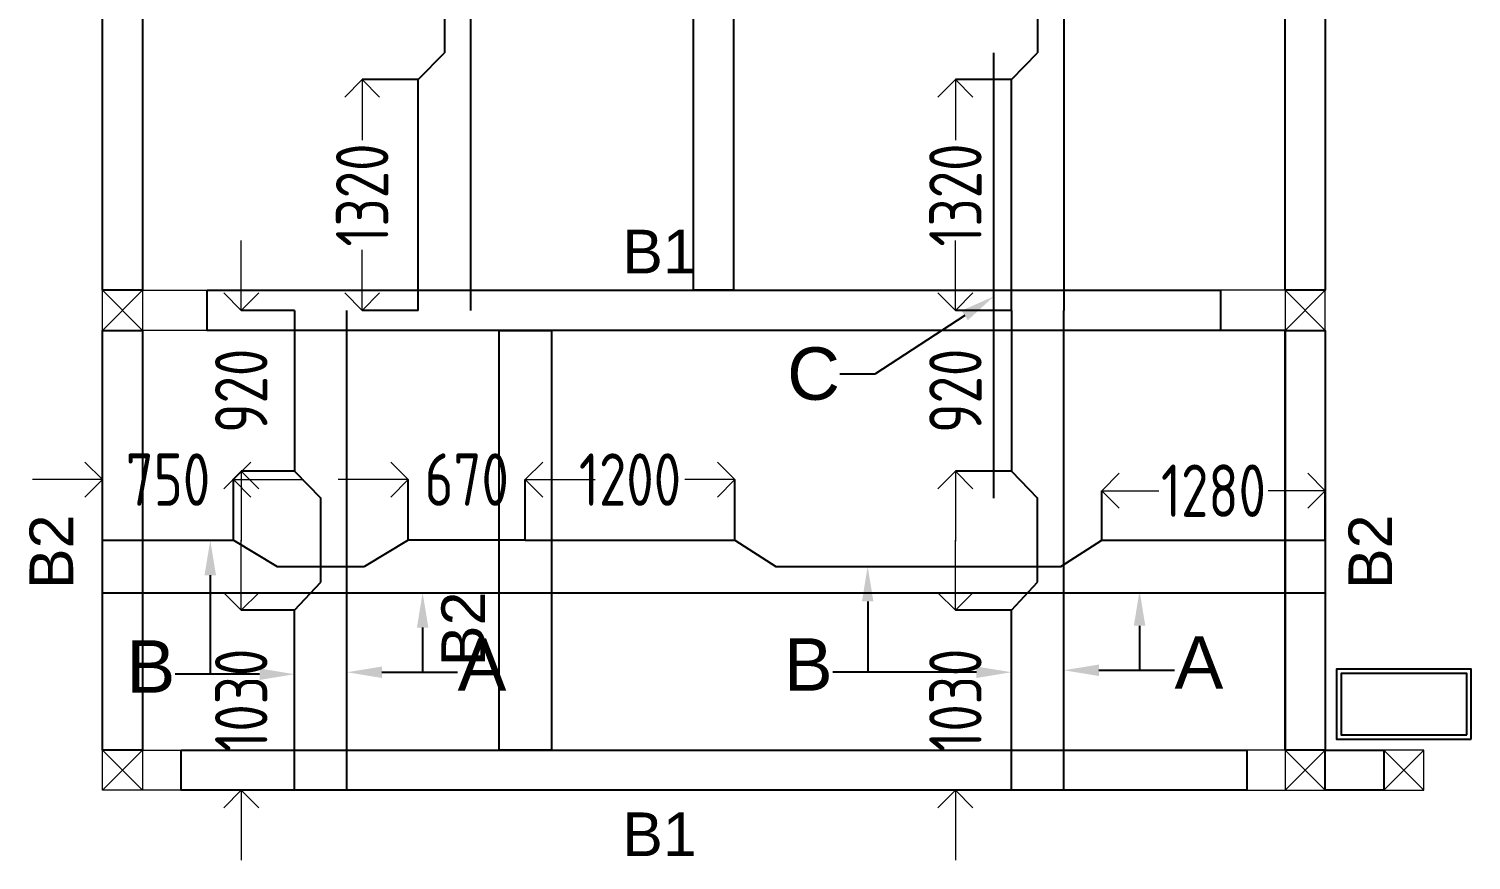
# Model space of a CAD drawing. Header units: inches. Extents: x -605 to 2991212, y -2872845 to 0.
# Drawn here: x 2845489 to 2853745, y -2316727 to -2311972 of the extents above; entities that cross this region are included whole.
import ezdxf
from ezdxf import colors
from ezdxf.entities.mleader import LeaderData, LeaderLine
from ezdxf.enums import TextEntityAlignment as Align
from ezdxf.math import Vec2, Vec3

# ---------------------------------------------------------------- set-up
doc = ezdxf.new("R2010")
doc.units = ezdxf.units.IN
doc.header["$LTSCALE"] = 600
doc.header["$MEASUREMENT"] = 0
for name, color, linetype, lineweight in [('rDIMension', 1, 'Continuous', 18), ('rRCC 2', 40, 'Continuous', 15), ('rREINF 1', 1, 'Continuous', 25)]:
    doc.layers.add(name, color=color, linetype=linetype, lineweight=lineweight)
doc.styles.add('DIM', font='geniso.shx', dxfattribs={"width": 0.85})
doc.styles.get("Standard").update_dxf_attribs({"font": 'arial.ttf'})
doc.dimstyles.new('ST-100', dxfattribs={"dimscale": 100, "dimtxt": 2.5, "dimasz": 2, "dimexe": 0.18, "dimexo": 0.0625, "dimgap": 0.2, "dimtad": 0, "dimdec": 0, "dimzin": 0, "dimdsep": 46, "dimtxsty": 'DIM', "dimblk": 'OPEN90', "dimcen": 0.09, "dimclrd": 256, "dimclrt": 7, "dimadec": 0, "dimazin": 0, "dimtfac": 1, "dimtdec": 0, "dimtofl": 0, "dimtmove": 0, "dimatfit": 3, "dimldrblk": 'OPEN90', "dimfxl": 1, "dimtolj": 1, "dimtzin": 0, "dimlwd": -1, "dimarcsym": 0})

# ---------------------------------------------------------------- blocks, each defined once
blk = doc.blocks.new('_Open90')
at = {"color": 0, "linetype": 'ByBlock', "lineweight": -2}
for p, q in [((-0.5, 0.5), (0, 0)), ((0, 0), (-1, 0)), ((0, 0), (-0.5, -0.5))]:
    blk.add_line(p, q, dxfattribs=at)
blk = doc.blocks.new('*D1103')
at = {"layer": 'Defpoints', "color": 0, "linetype": 'ByBlock'}
for p in [(2846704.6, -2313582.4), (2847009.5, -2313582.4), (2847009.5, -2314502.4)]:
    blk.add_point(p, dxfattribs=at)
at = {"layer": 'rDIMension'}
for p, q in [((2846704.6, -2313382.4), (2846704.6, -2313182.4)), ((2846704.6, -2314702.4), (2846704.6, -2314902.4))]:
    blk.add_line(p, q, dxfattribs=at)
at = {"layer": 'rDIMension', "color": 0, "linetype": 'ByBlock', "lineweight": -2}
for p, q in [((2847009.5, -2313582.4), (2846704.6, -2313582.4)), ((2847009.5, -2314502.4), (2846704.6, -2314502.4))]:
    blk.add_line(p, q, dxfattribs=at)
at = {"layer": 'rDIMension', "linetype": 'ByBlock', "xscale": 200, "yscale": 200, "zscale": 200}
for p, rotation in [((2846704.6, -2313582.4), 270), ((2846704.6, -2314502.4), 90)]:
    blk.add_blockref('_Open90', p, dxfattribs=dict(at, rotation=rotation))
at = {"layer": 'rDIMension', "color": 7, "linetype": 'ByBlock', "insert": (2846704.6, -2314042.4), "char_height": 300, "attachment_point": 5, "rotation": 90, "style": 'DIM'}
blk.add_mtext('\\A1;920', dxfattribs=at)
blk = doc.blocks.new('*D1104')
at = {"layer": 'Defpoints', "color": 0, "linetype": 'ByBlock'}
for p in [(2846704.6, -2315297.4), (2847009.5, -2315297.4), (2847009.5, -2316327.4)]:
    blk.add_point(p, dxfattribs=at)
at = {"layer": 'rDIMension'}
for p, q in [((2846704.6, -2315097.4), (2846704.6, -2314897.4)), ((2846704.6, -2316527.4), (2846704.6, -2316727.4))]:
    blk.add_line(p, q, dxfattribs=at)
at = {"layer": 'rDIMension', "color": 0, "linetype": 'ByBlock', "lineweight": -2}
for p, q in [((2847009.5, -2315297.4), (2846704.6, -2315297.4)), ((2847009.5, -2316327.4), (2846704.6, -2316327.4))]:
    blk.add_line(p, q, dxfattribs=at)
at = {"layer": 'rDIMension', "linetype": 'ByBlock', "xscale": 200, "yscale": 200, "zscale": 200}
for p, rotation in [((2846704.6, -2315297.4), 270), ((2846704.6, -2316327.4), 90)]:
    blk.add_blockref('_Open90', p, dxfattribs=dict(at, rotation=rotation))
at = {"layer": 'rDIMension', "color": 7, "linetype": 'ByBlock', "insert": (2846704.6, -2315812.4), "char_height": 300, "attachment_point": 5, "rotation": 90, "style": 'DIM'}
blk.add_mtext('\\A1;1030', dxfattribs=at)
blk = doc.blocks.new('*D1105')
at = {"layer": 'Defpoints', "color": 0, "linetype": 'ByBlock'}
for p in [(2850792.9, -2313582.4), (2851113.6, -2313582.4), (2851113.6, -2314502.4)]:
    blk.add_point(p, dxfattribs=at)
at = {"layer": 'rDIMension'}
for p, q in [((2850792.9, -2313382.4), (2850792.9, -2313182.4)), ((2850792.9, -2314702.4), (2850792.9, -2314902.4))]:
    blk.add_line(p, q, dxfattribs=at)
at = {"layer": 'rDIMension', "color": 0, "linetype": 'ByBlock', "lineweight": -2}
for p, q in [((2851113.6, -2313582.4), (2850792.9, -2313582.4)), ((2851113.6, -2314502.4), (2850792.9, -2314502.4))]:
    blk.add_line(p, q, dxfattribs=at)
at = {"layer": 'rDIMension', "linetype": 'ByBlock', "xscale": 200, "yscale": 200, "zscale": 200}
for p, rotation in [((2850792.9, -2313582.4), 270), ((2850792.9, -2314502.4), 90)]:
    blk.add_blockref('_Open90', p, dxfattribs=dict(at, rotation=rotation))
at = {"layer": 'rDIMension', "color": 7, "linetype": 'ByBlock', "insert": (2850792.9, -2314042.4), "char_height": 300, "attachment_point": 5, "rotation": 90, "style": 'DIM'}
blk.add_mtext('\\A1;920', dxfattribs=at)
blk = doc.blocks.new('*D1106')
at = {"layer": 'Defpoints', "color": 0, "linetype": 'ByBlock'}
for p in [(2850792.9, -2315297.4), (2851113.6, -2315297.4), (2851113.6, -2316327.4)]:
    blk.add_point(p, dxfattribs=at)
at = {"layer": 'rDIMension'}
for p, q in [((2850792.9, -2315097.4), (2850792.9, -2314897.4)), ((2850792.9, -2316527.4), (2850792.9, -2316727.4))]:
    blk.add_line(p, q, dxfattribs=at)
at = {"layer": 'rDIMension', "color": 0, "linetype": 'ByBlock', "lineweight": -2}
for p, q in [((2851113.6, -2315297.4), (2850792.9, -2315297.4)), ((2851113.6, -2316327.4), (2850792.9, -2316327.4))]:
    blk.add_line(p, q, dxfattribs=at)
at = {"layer": 'rDIMension', "linetype": 'ByBlock', "xscale": 200, "yscale": 200, "zscale": 200}
for p, rotation in [((2850792.9, -2315297.4), 270), ((2850792.9, -2316327.4), 90)]:
    blk.add_blockref('_Open90', p, dxfattribs=dict(at, rotation=rotation))
at = {"layer": 'rDIMension', "color": 7, "linetype": 'ByBlock', "insert": (2850792.9, -2315812.4), "char_height": 300, "attachment_point": 5, "rotation": 90, "style": 'DIM'}
blk.add_mtext('\\A1;1030', dxfattribs=at)
blk = doc.blocks.new('*D1107')
at = {"layer": 'Defpoints', "color": 0, "linetype": 'ByBlock'}
for p in [(2845910.3, -2314550.4), (2845910.3, -2314897.4), (2846660.3, -2314897.4)]:
    blk.add_point(p, dxfattribs=at)
at = {"layer": 'rDIMension'}
for p, q in [((2845710.3, -2314550.4), (2845510.3, -2314550.4)), ((2846860.3, -2314550.4), (2847060.3, -2314550.4))]:
    blk.add_line(p, q, dxfattribs=at)
at = {"layer": 'rDIMension', "color": 0, "linetype": 'ByBlock', "lineweight": -2}
for p, q in [((2845910.3, -2314897.4), (2845910.3, -2314550.4)), ((2846660.3, -2314897.4), (2846660.3, -2314550.4))]:
    blk.add_line(p, q, dxfattribs=at)
at = {"layer": 'rDIMension', "linetype": 'ByBlock', "xscale": 200, "yscale": 200, "zscale": 200}
blk.add_blockref('_Open90', (2845910.3, -2314550.4), dxfattribs=at)
at = {"layer": 'rDIMension', "linetype": 'ByBlock', "xscale": 200, "yscale": 200, "zscale": 200, "rotation": 180}
blk.add_blockref('_Open90', (2846660.3, -2314550.4), dxfattribs=at)
at = {"layer": 'rDIMension', "color": 7, "linetype": 'ByBlock', "insert": (2846285.3, -2314550.4), "char_height": 300, "attachment_point": 5, "style": 'DIM'}
blk.add_mtext('\\A1;750', dxfattribs=at)
blk = doc.blocks.new('*D1108')
at = {"layer": 'Defpoints', "color": 0, "linetype": 'ByBlock'}
for p in [(2848330.3, -2314550.4), (2847660.3, -2314897.4), (2848330.3, -2314897.4)]:
    blk.add_point(p, dxfattribs=at)
at = {"layer": 'rDIMension'}
for p, q in [((2847460.3, -2314550.4), (2847260.3, -2314550.4)), ((2848530.3, -2314550.4), (2848730.3, -2314550.4))]:
    blk.add_line(p, q, dxfattribs=at)
at = {"layer": 'rDIMension', "color": 0, "linetype": 'ByBlock', "lineweight": -2}
for p, q in [((2847660.3, -2314897.4), (2847660.3, -2314550.4)), ((2848330.3, -2314897.4), (2848330.3, -2314550.4))]:
    blk.add_line(p, q, dxfattribs=at)
at = {"layer": 'rDIMension', "linetype": 'ByBlock', "xscale": 200, "yscale": 200, "zscale": 200}
blk.add_blockref('_Open90', (2847660.3, -2314550.4), dxfattribs=at)
at = {"layer": 'rDIMension', "linetype": 'ByBlock', "xscale": 200, "yscale": 200, "zscale": 200, "rotation": 180}
blk.add_blockref('_Open90', (2848330.3, -2314550.4), dxfattribs=at)
at = {"layer": 'rDIMension', "color": 7, "linetype": 'ByBlock', "insert": (2847995.3, -2314550.4), "char_height": 300, "attachment_point": 5, "style": 'DIM'}
blk.add_mtext('\\A1;670', dxfattribs=at)
blk = doc.blocks.new('*D1109')
at = {"layer": 'Defpoints', "color": 0, "linetype": 'ByBlock'}
for p in [(2852910.3, -2314613.9), (2851630.3, -2314897.4), (2852910.3, -2314897.4)]:
    blk.add_point(p, dxfattribs=at)
at = {"layer": 'rDIMension', "color": 0, "linetype": 'ByBlock', "lineweight": -2}
for p, q in [((2851630.3, -2314897.4), (2851630.3, -2314613.9)), ((2852910.3, -2314897.4), (2852910.3, -2314613.9))]:
    blk.add_line(p, q, dxfattribs=at)
at = {"layer": 'rDIMension'}
for p, q in [((2851830.3, -2314613.9), (2851956.9, -2314613.9)), ((2852710.3, -2314613.9), (2852583.6, -2314613.9))]:
    blk.add_line(p, q, dxfattribs=at)
at = {"layer": 'rDIMension', "linetype": 'ByBlock', "xscale": 200, "yscale": 200, "zscale": 200, "rotation": 180}
blk.add_blockref('_Open90', (2851630.3, -2314613.9), dxfattribs=at)
at = {"layer": 'rDIMension', "linetype": 'ByBlock', "xscale": 200, "yscale": 200, "zscale": 200}
blk.add_blockref('_Open90', (2852910.3, -2314613.9), dxfattribs=at)
at = {"layer": 'rDIMension', "color": 7, "linetype": 'ByBlock', "insert": (2852270.3, -2314613.9), "char_height": 300, "attachment_point": 5, "style": 'DIM'}
blk.add_mtext('\\A1;1280', dxfattribs=at)
blk = doc.blocks.new('*D1110')
at = {"layer": 'Defpoints', "color": 0, "linetype": 'ByBlock'}
for p in [(2848330.3, -2314550.4), (2848330.3, -2314897.4), (2849530.3, -2314897.4)]:
    blk.add_point(p, dxfattribs=at)
at = {"layer": 'rDIMension', "color": 0, "linetype": 'ByBlock', "lineweight": -2}
for p, q in [((2848330.3, -2314897.4), (2848330.3, -2314550.4)), ((2849530.3, -2314897.4), (2849530.3, -2314550.4))]:
    blk.add_line(p, q, dxfattribs=at)
at = {"layer": 'rDIMension'}
for p, q in [((2848530.3, -2314550.4), (2848616.9, -2314550.4)), ((2849330.3, -2314550.4), (2849243.6, -2314550.4))]:
    blk.add_line(p, q, dxfattribs=at)
at = {"layer": 'rDIMension', "linetype": 'ByBlock', "xscale": 200, "yscale": 200, "zscale": 200, "rotation": 180}
blk.add_blockref('_Open90', (2848330.3, -2314550.4), dxfattribs=at)
at = {"layer": 'rDIMension', "linetype": 'ByBlock', "xscale": 200, "yscale": 200, "zscale": 200}
blk.add_blockref('_Open90', (2849530.3, -2314550.4), dxfattribs=at)
at = {"layer": 'rDIMension', "color": 7, "linetype": 'ByBlock', "insert": (2848930.3, -2314550.4), "char_height": 300, "attachment_point": 5, "style": 'DIM'}
blk.add_mtext('\\A1;1200', dxfattribs=at)
blk = doc.blocks.new('*D1133')
at = {"layer": 'Defpoints', "color": 0, "linetype": 'ByBlock'}
for p in [(2847717.8, -2312262.4), (2847397.1, -2313582.4), (2847717.8, -2313582.4)]:
    blk.add_point(p, dxfattribs=at)
at = {"layer": 'rDIMension', "color": 0, "linetype": 'ByBlock', "lineweight": -2}
for p, q in [((2847717.8, -2312262.4), (2847397.1, -2312262.4)), ((2847717.8, -2313582.4), (2847397.1, -2313582.4))]:
    blk.add_line(p, q, dxfattribs=at)
at = {"layer": 'rDIMension'}
for p, q in [((2847397.1, -2312462.4), (2847397.1, -2312609.1)), ((2847397.1, -2313382.4), (2847397.1, -2313235.8))]:
    blk.add_line(p, q, dxfattribs=at)
at = {"layer": 'rDIMension', "linetype": 'ByBlock', "xscale": 200, "yscale": 200, "zscale": 200}
for p, rotation in [((2847397.1, -2312262.4), 90), ((2847397.1, -2313582.4), 270)]:
    blk.add_blockref('_Open90', p, dxfattribs=dict(at, rotation=rotation))
at = {"layer": 'rDIMension', "color": 7, "linetype": 'ByBlock', "insert": (2847397.1, -2312922.4), "char_height": 300, "attachment_point": 5, "rotation": 90, "style": 'DIM'}
blk.add_mtext('\\A1;1320', dxfattribs=at)
blk = doc.blocks.new('*D1135')
at = {"layer": 'Defpoints', "color": 0, "linetype": 'ByBlock'}
for p in [(2851113.6, -2312262.4), (2850792.9, -2313582.4), (2851113.6, -2313582.4)]:
    blk.add_point(p, dxfattribs=at)
at = {"layer": 'rDIMension', "color": 0, "linetype": 'ByBlock', "lineweight": -2}
for p, q in [((2851113.6, -2312262.4), (2850792.9, -2312262.4)), ((2851113.6, -2313582.4), (2850792.9, -2313582.4))]:
    blk.add_line(p, q, dxfattribs=at)
at = {"layer": 'rDIMension'}
for p, q in [((2850792.9, -2312462.4), (2850792.9, -2312609.1)), ((2850792.9, -2313382.4), (2850792.9, -2313235.8))]:
    blk.add_line(p, q, dxfattribs=at)
at = {"layer": 'rDIMension', "linetype": 'ByBlock', "xscale": 200, "yscale": 200, "zscale": 200}
for p, rotation in [((2850792.9, -2312262.4), 90), ((2850792.9, -2313582.4), 270)]:
    blk.add_blockref('_Open90', p, dxfattribs=dict(at, rotation=rotation))
at = {"layer": 'rDIMension', "color": 7, "linetype": 'ByBlock', "insert": (2850792.9, -2312922.4), "char_height": 300, "attachment_point": 5, "rotation": 90, "style": 'DIM'}
blk.add_mtext('\\A1;1320', dxfattribs=at)

msp = doc.modelspace()

# ---------------------------------------------------------------- linework, layer by layer
at = {"color": 8, "linetype": 'ByBlock'}
for q in [(2848180.3, -2313697.4), (2852680.3, -2316097.4)]:
    msp.add_line((2852680.3, -2313697.4), q, dxfattribs=at)
at = {"color": 4, "linetype": 'ByBlock'}
for points in [[(2848017.8, -2308565), (2848017.8, -2313582.4)], [(2851413.6, -2308565), (2851413.6, -2313582.4)], [(2847867.8, -2310038.3), (2847867.8, -2312109.1)], [(2851263.6, -2310038.3), (2851263.6, -2312109.1)], [(2847717.8, -2313582.4), (2847717.8, -2312262.4), (2847867.8, -2312109.1)], [(2851013.6, -2314657.1), (2851013.6, -2312109.1)], [(2851113.6, -2313582.4), (2851113.6, -2312262.4), (2851263.6, -2312109.1)], [(2847009.5, -2313582.4), (2847009.5, -2314502.4), (2847159.5, -2314657.1)], [(2847309.5, -2316327.4), (2847309.5, -2313582.4)], [(2851113.6, -2313582.4), (2851113.6, -2314502.4), (2851263.6, -2314657.1)], [(2851413.6, -2316327.4), (2851413.6, -2313582.4)], [(2847159.5, -2315137.7), (2847159.5, -2314657.1)], [(2847159.5, -2315137.7), (2847159.5, -2314657.1)], [(2851263.6, -2315137.7), (2851263.6, -2314657.1)], [(2851263.6, -2315137.7), (2851263.6, -2314657.1)], [(2845910.3, -2314897.4), (2846660.3, -2314897.4), (2846911, -2315047.4)], [(2848330.3, -2314897.4), (2847660.3, -2314897.4), (2847409.6, -2315047.4)], [(2848330.3, -2314897.4), (2849530.3, -2314897.4), (2849764.6, -2315047.4), (2851396, -2315047.4), (2851630.3, -2314897.4), (2852910.3, -2314897.4)], [(2846911, -2315047.4), (2847409.6, -2315047.4)], [(2847009.5, -2316327.4), (2847009.5, -2315297.4), (2847159.5, -2315137.7)], [(2851113.6, -2316327.4), (2851113.6, -2315297.4), (2851263.6, -2315137.7)], [(2845910.3, -2315197.4), (2848330.3, -2315197.4)], [(2848330.3, -2315197.4), (2852910.3, -2315197.4)]]:
    msp.add_lwpolyline(points, dxfattribs=at)
at = {"color": 1, "linetype": 'ByBlock'}
for points in [[(2846140.3, -2313467.4), (2845910.3, -2313467.4), (2845910.3, -2308680), (2846140.3, -2308680)], [(2849523.1, -2313467.4), (2849293.1, -2313467.4), (2849293.1, -2308680), (2849523.1, -2308680)], [(2852680.3, -2308680), (2852910.3, -2308680), (2852910.3, -2313467.4), (2852680.3, -2313467.4)], [(2846510.3, -2313467.4), (2852310.3, -2313467.4), (2852310.3, -2313697.4), (2846510.3, -2313697.4)], [(2846140.3, -2316097.4), (2845910.3, -2316097.4), (2845910.3, -2313697.4), (2846140.3, -2313697.4)], [(2848180.3, -2313697.4), (2848480.3, -2313697.4), (2848480.3, -2316097.4), (2848180.3, -2316097.4)], [(2852680.3, -2313697.4), (2852910.3, -2313697.4), (2852910.3, -2316097.4), (2852680.3, -2316097.4)], [(2846360.3, -2316097.4), (2852460.3, -2316097.4), (2852460.3, -2316327.4), (2846360.3, -2316327.4)], [(2852910.3, -2316097.4), (2853245.3, -2316097.4), (2853245.3, -2316327.4), (2852910.3, -2316327.4)]]:
    msp.add_lwpolyline(points, close=True, dxfattribs=at)
at = {"color": 6, "linetype": 'ByBlock'}
msp.add_lwpolyline([(2853745.3, -2316034.9), (2853745.3, -2315634.9), (2852975.3, -2315634.9), (2852975.3, -2316034.9)], close=True, dxfattribs=at)
at = {"color": 3, "linetype": 'ByBlock'}
msp.add_lwpolyline([(2853720.3, -2316009.9), (2853720.3, -2315659.9), (2853000.3, -2315659.9), (2853000.3, -2316009.9)], close=True, dxfattribs=at)
at = {"layer": 'rRCC 2', "color": 6}
for p, q in [((2845910.3, -2313467.4), (2846140.3, -2313697.4)), ((2845910.3, -2313697.4), (2846140.3, -2313467.4)), ((2852910.3, -2313467.4), (2852680.3, -2313697.4)), ((2852910.3, -2313697.4), (2852680.3, -2313467.4)), ((2845910.3, -2316097.4), (2846140.3, -2316327.4)), ((2845910.3, -2316327.4), (2846140.3, -2316097.4)), ((2852910.3, -2316097.4), (2852680.3, -2316327.4)), ((2852910.3, -2316327.4), (2852680.3, -2316097.4)), ((2853475.3, -2316097.4), (2853245.3, -2316327.4)), ((2853475.3, -2316327.4), (2853245.3, -2316097.4))]:
    msp.add_line(p, q, dxfattribs=at)
for points in [[(2845910.3, -2313697.4), (2845910.3, -2313467.4), (2846510.3, -2313467.4), (2846510.3, -2313697.4)], [(2845910.3, -2313467.4), (2846140.3, -2313467.4), (2846140.3, -2313697.4), (2845910.3, -2313697.4)], [(2852910.3, -2313697.4), (2852910.3, -2313467.4), (2852310.3, -2313467.4), (2852310.3, -2313697.4)], [(2852910.3, -2313467.4), (2852680.3, -2313467.4), (2852680.3, -2313697.4), (2852910.3, -2313697.4)], [(2845910.3, -2316327.4), (2845910.3, -2316097.4), (2846360.3, -2316097.4), (2846360.3, -2316327.4)], [(2845910.3, -2316097.4), (2846140.3, -2316097.4), (2846140.3, -2316327.4), (2845910.3, -2316327.4)], [(2852910.3, -2316327.4), (2852910.3, -2316097.4), (2852460.3, -2316097.4), (2852460.3, -2316327.4)], [(2852910.3, -2316097.4), (2852680.3, -2316097.4), (2852680.3, -2316327.4), (2852910.3, -2316327.4)], [(2853475.3, -2316097.4), (2853245.3, -2316097.4), (2853245.3, -2316327.4), (2853475.3, -2316327.4)]]:
    msp.add_lwpolyline(points, close=True, dxfattribs=at)

# ---------------------------------------------------------------- texts
at = {"layer": 'rRCC 2'}
for p in [(2849099, -2313246), (2849099, -2316579.6)]:
    msp.add_text('B1', height=250, dxfattribs=at).set_placement(p, align=Align.MIDDLE_CENTER)
for p in [(2845617.6, -2314963.7), (2853168, -2314963.7), (2847975.4, -2315404.3)]:
    msp.add_text('B2', height=250, rotation=90, dxfattribs=at).set_placement(p, align=Align.MIDDLE_CENTER)

# ---------------------------------------------------------------- dimensions: what is measured, and where the dimension line sits
at = {"layer": 'rDIMension', "color": 1, "linetype": 'ByBlock'}
for base, p1, p2, picture, middle in [((2847397.1, -2313582.4), (2847717.8, -2312262.4), (2847717.8, -2313582.4), '*D1133', (2847397.1, -2312922.4)), ((2850792.9, -2313582.4), (2851113.6, -2312262.4), (2851113.6, -2313582.4), '*D1135', (2850792.9, -2312922.4)), ((2846704.6, -2313582.4), (2847009.5, -2314502.4), (2847009.5, -2313582.4), '*D1103', (2846704.6, -2314042.4)), ((2850792.9, -2313582.4), (2851113.6, -2314502.4), (2851113.6, -2313582.4), '*D1105', (2850792.9, -2314042.4)), ((2846704.6, -2315297.4), (2847009.5, -2316327.4), (2847009.5, -2315297.4), '*D1104', (2846704.6, -2315812.4)), ((2850792.9, -2315297.4), (2851113.6, -2316327.4), (2851113.6, -2315297.4), '*D1106', (2850792.9, -2315812.4))]:
    dim = msp.add_linear_dim(base=base, p1=p1, p2=p2, angle=90, dimstyle='ST-100', override={"dimtxt": 3, "dimexe": 0, "dimexo": 0, "dimtmove": 1, "dimfxl": 1.25, "dimtfillclr": 256, "dimarcsym": 2}, dxfattribs=at)
    dim.commit()
    dim.dimension.update_dxf_attribs({"geometry": picture, "text_midpoint": middle})
for base, p1, p2, picture, middle in [((2845910.3, -2314550.4), (2846660.3, -2314897.4), (2845910.3, -2314897.4), '*D1107', (2846285.3, -2314550.4)), ((2848330.3, -2314550.4), (2847660.3, -2314897.4), (2848330.3, -2314897.4), '*D1108', (2847995.3, -2314550.4)), ((2848330.3, -2314550.4), (2849530.3, -2314897.4), (2848330.3, -2314897.4), '*D1110', (2848930.3, -2314550.4)), ((2852910.3, -2314613.9), (2851630.3, -2314897.4), (2852910.3, -2314897.4), '*D1109', (2852270.3, -2314613.9))]:
    dim = msp.add_linear_dim(base=base, p1=p1, p2=p2, dimstyle='ST-100', override={"dimtxt": 3, "dimexe": 0, "dimexo": 0, "dimtmove": 1, "dimfxl": 1.25, "dimtfillclr": 256, "dimarcsym": 2}, dxfattribs=at)
    dim.commit()
    dim.dimension.update_dxf_attribs({"geometry": picture, "text_midpoint": middle})

# ---------------------------------------------------------------- leaders
at = {"layer": 'rREINF 1', "color": 3, "linetype": 'ByBlock'}
ml = msp.add_multileader_mtext('Standard', dxfattribs=at)
ml.set_content('C', color=3)
ml.set_leader_properties()
ml.build(insert=Vec2(0, 0))
ml.multileader.update_dxf_attribs({"text_top_attachment_type": 0, "text_bottom_attachment_type": 0, "dogleg_length": 200, "arrow_head_size": 200})
ctx = ml.context
ctx.base_point, ctx.char_height, ctx.arrow_head_size, ctx.landing_gap_size, ctx.plane_origin = Vec3(2849866.9, -2313946.4), 300, 200, 0.09, Vec3(2850763.1, -2313543.9)
ctx.text_align_type = 2
notes = []
notes.append((ctx, [(1, (1, 1, 0), (2850332.2, -2313946.4), (-1, 0), 200, [(0, [(2851013.6, -2313501.9)], 256, [])])]))
ctx.mtext.insert, ctx.mtext.alignment, ctx.mtext.flow_direction = Vec3(2850132.2, -2313793.8), 3, 5
ml = msp.add_multileader_mtext('Standard', dxfattribs=at)
ml.set_content('B', color=3)
ml.set_leader_properties()
ml.build(insert=Vec2(0, 0))
ml.multileader.update_dxf_attribs({"text_top_attachment_type": 0, "text_bottom_attachment_type": 0, "dogleg_length": 200, "arrow_head_size": 200})
ctx = ml.context
ctx.base_point, ctx.char_height, ctx.arrow_head_size, ctx.landing_gap_size, ctx.plane_origin = Vec3(2846100.6, -2315663.8), 300, 200, 0.09, Vec3(2846561.5, -2315070.6)
ctx.text_align_type = 2
notes.append((ctx, [(0, (1, 1, 0), (2846527.4, -2315663.8), (-1, 0), 200, [(0, [(2846527.4, -2314897.4)], 256, [])])]))
ctx.mtext.insert, ctx.mtext.alignment, ctx.mtext.flow_direction = Vec3(2846327.3, -2315469.4), 3, 5
ml = msp.add_multileader_mtext('Standard', dxfattribs=at)
ml.set_content('B', color=3)
ml.set_leader_properties()
ml.build(insert=Vec2(0, 0))
ml.multileader.update_dxf_attribs({"text_top_attachment_type": 0, "text_bottom_attachment_type": 0, "dogleg_length": 200, "arrow_head_size": 200})
ctx = ml.context
ctx.base_point, ctx.char_height, ctx.arrow_head_size, ctx.landing_gap_size, ctx.plane_origin = Vec3(2849864, -2315652.5), 300, 200, 0.09, Vec3(2850324.8, -2315059.3)
ctx.text_align_type = 2
notes.append((ctx, [(0, (1, 1, 0), (2850290.7, -2315652.5), (-1, 0), 200, [(0, [(2850290.7, -2315047.4)], 256, [])])]))
ctx.mtext.insert, ctx.mtext.alignment, ctx.mtext.flow_direction = Vec3(2850090.6, -2315458.1), 3, 5
ml = msp.add_multileader_mtext('Standard', dxfattribs=at)
ml.set_content('A', color=3)
ml.set_leader_properties()
ml.build(insert=Vec2(0, 0))
ml.multileader.update_dxf_attribs({"text_top_attachment_type": 0, "text_bottom_attachment_type": 0, "dogleg_length": 200, "arrow_head_size": 200})
ctx = ml.context
ctx.base_point, ctx.char_height, ctx.arrow_head_size, ctx.landing_gap_size, ctx.plane_origin = Vec3(2847943.1, -2315652.6), 300, 200, 0.09, Vec3(2847896.5, -2315059.4)
notes.append((ctx, [(0, (1, 1, 0), (2847743.1, -2315652.6), (1, 0), 200, [(0, [(2847743.1, -2315197.4)], 256, [])])]))
ctx.mtext.insert, ctx.mtext.flow_direction = Vec3(2847943.2, -2315458.2), 5
ml = msp.add_multileader_mtext('Standard', dxfattribs=at)
ml.set_content('A', color=3)
ml.set_leader_properties()
ml.build(insert=Vec2(0, 0))
ml.multileader.update_dxf_attribs({"text_top_attachment_type": 0, "text_bottom_attachment_type": 0, "dogleg_length": 200, "arrow_head_size": 200})
ctx = ml.context
ctx.base_point, ctx.char_height, ctx.arrow_head_size, ctx.landing_gap_size, ctx.plane_origin = Vec3(2852047.2, -2315641.3), 300, 200, 0.09, Vec3(2852000.6, -2315048.1)
notes.append((ctx, [(0, (1, 1, 0), (2851847.2, -2315641.3), (1, 0), 200, [(0, [(2851847.2, -2315186.1)], 256, [])])]))
ctx.mtext.insert, ctx.mtext.flow_direction = Vec3(2852047.3, -2315446.9), 5
ml = msp.add_multileader_mtext('Standard', dxfattribs=at)
ml.set_content('', color=3)
ml.set_leader_properties()
ml.build(insert=Vec2(0, 0))
ml.multileader.update_dxf_attribs({"text_top_attachment_type": 0, "text_bottom_attachment_type": 0, "dogleg_length": 200, "arrow_head_size": 200})
ctx = ml.context
ctx.base_point, ctx.char_height, ctx.arrow_head_size, ctx.landing_gap_size, ctx.plane_origin = Vec3(2847943.1, -2315652.6), 300, 200, 0.09, Vec3(2847327.2, -2315652.6)
notes.append((ctx, [(0, (1, 1, 0), (2847743.1, -2315652.6), (1, 0), 200, [(0, [(2847310.3, -2315652.6)], 256, [])])]))
ctx.mtext.insert, ctx.mtext.flow_direction = Vec3(2847943.2, -2315502.6), 5
ml = msp.add_multileader_mtext('Standard', dxfattribs=at)
ml.set_content('', color=3)
ml.set_leader_properties()
ml.build(insert=Vec2(0, 0))
ml.multileader.update_dxf_attribs({"text_top_attachment_type": 0, "text_bottom_attachment_type": 0, "dogleg_length": 200, "arrow_head_size": 200})
ctx = ml.context
ctx.base_point, ctx.char_height, ctx.arrow_head_size, ctx.landing_gap_size, ctx.plane_origin = Vec3(2850090.5, -2315652.5), 300, 200, 0.09, Vec3(2850894.1, -2315652.5)
ctx.text_align_type = 2
notes.append((ctx, [(0, (1, 1, 0), (2850290.7, -2315652.5), (-1, 0), 200, [(0, [(2851113.6, -2315652.5)], 256, [])])]))
ctx.mtext.insert, ctx.mtext.alignment, ctx.mtext.flow_direction = Vec3(2850090.6, -2315502.5), 3, 5
ml = msp.add_multileader_mtext('Standard', dxfattribs=at)
ml.set_content('', color=3)
ml.set_leader_properties()
ml.build(insert=Vec2(0, 0))
ml.multileader.update_dxf_attribs({"text_top_attachment_type": 0, "text_bottom_attachment_type": 0, "dogleg_length": 200, "arrow_head_size": 200})
ctx = ml.context
ctx.base_point, ctx.char_height, ctx.arrow_head_size, ctx.landing_gap_size, ctx.plane_origin = Vec3(2852047.2, -2315641.3), 300, 200, 0.09, Vec3(2851431.3, -2315641.3)
notes.append((ctx, [(0, (1, 1, 0), (2851847.2, -2315641.3), (1, 0), 200, [(0, [(2851414.4, -2315641.3)], 256, [])])]))
ctx.mtext.insert, ctx.mtext.flow_direction = Vec3(2852047.3, -2315491.3), 5
ml = msp.add_multileader_mtext('Standard', dxfattribs=at)
ml.set_content('', color=3)
ml.set_leader_properties()
ml.build(insert=Vec2(0, 0))
ml.multileader.update_dxf_attribs({"text_top_attachment_type": 0, "text_bottom_attachment_type": 0, "dogleg_length": 200, "arrow_head_size": 200})
ctx = ml.context
ctx.base_point, ctx.char_height, ctx.arrow_head_size, ctx.landing_gap_size, ctx.plane_origin = Vec3(2846327.2, -2315663.8), 300, 200, 0.09, Vec3(2846962.5, -2315663.8)
ctx.text_align_type = 2
notes.append((ctx, [(0, (1, 1, 0), (2846527.4, -2315663.8), (-1, 0), 200, [(0, [(2847009.5, -2315663.8)], 256, [])])]))
ctx.mtext.insert, ctx.mtext.alignment, ctx.mtext.flow_direction = Vec3(2846327.3, -2315513.8), 3, 5
for ctx, leaders in notes:
    for number, flags, end, landing, length, lines in leaders:
        leader = LeaderData()
        leader.index, (leader.has_last_leader_line, leader.has_dogleg_vector, leader.attachment_direction) = number, flags
        leader.last_leader_point, leader.dogleg_vector, leader.dogleg_length = Vec3(end), Vec3(landing), length
        for number, points, colour, breaks in lines:
            line = LeaderLine()
            line.index, line.vertices, line.color, line.breaks = number, Vec3.list(points), colors.encode_raw_color(colour), breaks
            leader.lines.append(line)
        ctx.leaders.append(leader)

doc.saveas('drawing.dxf')
